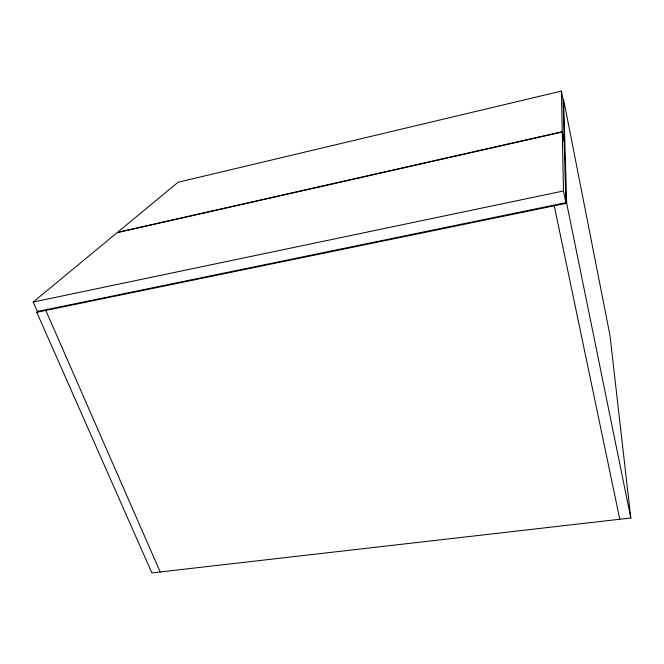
<?xml version="1.0" encoding="UTF-8"?>
<svg xmlns="http://www.w3.org/2000/svg" width="664" height="664" viewBox="0 0 664 664"><rect width="100%" height="100%" fill="white"/><g stroke="black" fill="none" stroke-linecap="round" stroke-linejoin="round"><path stroke-width="1" d="M47.385 309.067L45.816 310.42L160.198 571.961M630.8 517.986L566.666 203.25L563.611 99.633L609.992 335.503L630.8 517.986L151.873 572.916L36.786 312.279L38.354 310.943M33.2 302.037L117.063 232.699L562.259 132.003L564.209 141.772L565.861 202.661L37.383 311.516L33.2 302.037L563.479 190.983L562.259 132.003M561.412 91.084L178.077 182.26L117.47 232.367L562.25 131.721L561.412 91.084L563.064 99.475L564.201 141.49L562.25 131.721M36.786 312.279L566.666 203.25M554.241 205.807L619.786 519.248M563.479 190.983L565.861 202.661"/></g></svg>
